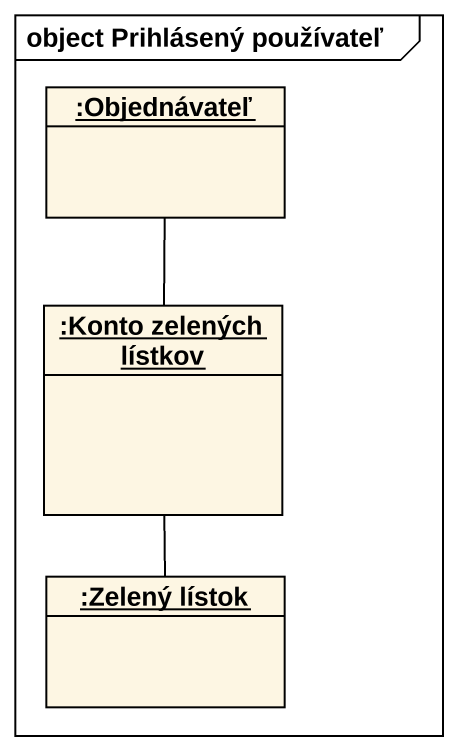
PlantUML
@startuml
mainframe object Prihlásený používateľ
hide circle
hide empty members
object ":Objednávateľ" as Objednávateľ
object ":Konto zelených lístkov" as Konto_zelených_lístkov
object ":Zelený lístok" as Zelený_lístok
Konto_zelených_lístkov -up- Objednávateľ
Konto_zelených_lístkov -- Zelený_lístok
@enduml
